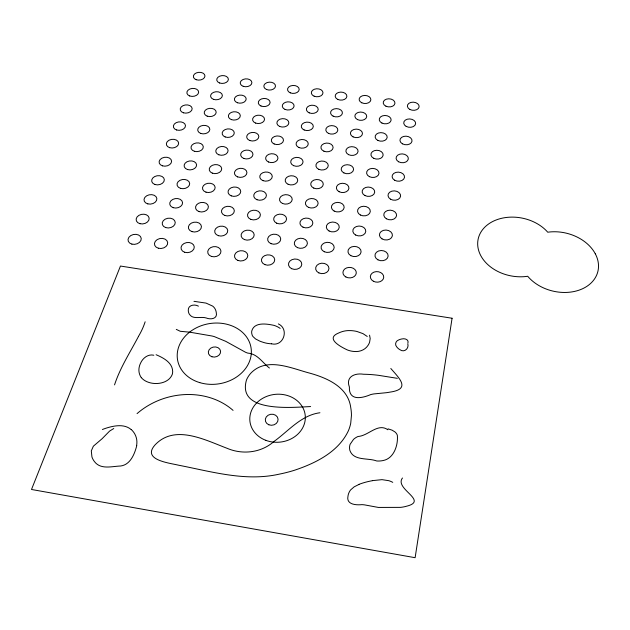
<?xml version="1.0" encoding="UTF-8"?>
<svg xmlns="http://www.w3.org/2000/svg" width="630" height="630" viewBox="0 0 630 630"><rect width="100%" height="100%" fill="white"/><g stroke="black" fill="none" stroke-linecap="round" stroke-linejoin="round"><path stroke-width="0.94" d="M407.83 343.799C409.193 348.666 404.074 352.973 399.877 349.65A10.789 8.867 6.4 0 1 396.711 346.854C394.482 344.508 395.798 340.838 398.743 339.924A11.214 9.253 6.4 0 1 402.042 338.932C404.688 338.208 409.012 339.491 407.98 342.98M136.773 445.56C134.67 453.899 130.441 464.704 120.708 465.995C111.967 466.271 100.674 469.933 94.437 461.562A22.538 18.798 -20.9 0 1 91.941 456.923L91.303 450.899L93.358 446.197L102.076 438.74L109.596 431.093L113.762 428.518M114.534 384.891C120.141 367.644 130.095 352.398 138.466 336.452M402.483 477.997C393.963 488.959 429.258 500.692 406.413 506.252A32.965 29.547 9.1 0 1 402.294 507.142A31.618 28.366 9.2 0 1 400.53 507.37L378.37 507.433L364.573 504.882A27.909 25.932 5.4 0 0 361.848 504.646C356.037 505.236 346.027 504.599 347.988 496.164A16.136 14.703 5 0 1 348.768 493.148L349.414 491.754A13.254 12.072 4.5 0 1 350.713 489.833L354.147 486.856L358.99 484.423M372.33 480.643L382 479.651L388.812 480.69A19.459 17.679 8.1 0 1 392.758 482.359M319.93 412.76C301.187 415.209 288.627 430.928 274.113 441.378C261.214 452.789 242.707 454.994 227.044 448.284C205.01 439.945 174.549 423.848 154.87 445.111C141.726 460.058 169.58 462.995 178.495 465.184C211.483 471.571 245.377 481.761 279.121 474.177A124.433 103.793 -6.5 0 0 294.045 470.397C315.291 463.365 338.349 452.104 348.358 430.833A47.99 41.517 -3.1 0 0 350.729 423.171L351.445 415.516A58.834 50.817 -4.2 0 0 350.768 407.767C348.138 386.505 325.938 377.394 307.763 372.613C289.776 367.605 265.97 357.076 250.677 373.354A29.051 24.586 -5.4 0 0 246.519 379.874C236.73 412.926 291.737 407.405 310.621 406.555M271.538 343.783C283.594 346.87 289.509 328.994 278.334 323.899M193.969 301.329L206.049 303.093L212.68 306.117A12.718 10.127 -8.6 0 1 215.287 309.291L215.799 310.527A16.766 13.348 -8.9 0 1 216.255 312.504C217.886 318.882 210.633 319.851 206.246 317.985C200.694 316.134 192.788 320.079 189.213 313.968A12.852 10.198 -8.6 0 1 188.283 310.606C187.661 305.062 194.583 303.873 198.418 306.148M153.83 355.233C148.074 353.816 142.727 358.147 140.545 363.187A23.775 19.373 -13.3 0 0 139.655 365.432L139.458 366.061A19.908 16.199 -13.5 0 0 141.293 377.661M397.349 378.331L378.488 375.315A121.149 109.171 4.5 0 0 363.51 374.244C354.761 372.85 345.484 376.756 349.382 387.009C348.736 401.097 361.73 398.404 370.724 394.577A36.012 31.303 5.7 0 1 373.944 393.915L386.221 392.718A51.006 42.265 4.2 0 0 389.631 392.175C410.973 389.245 399.829 378.858 390.813 368.487M388.033 428.841L392.136 430.188L395.002 431.959A8.623 7.552 6.9 0 1 397.333 435.267C398.286 444.796 394.089 458.412 383.197 460.514A19.853 17.467 5.7 0 1 378.236 461.026A19.136 16.845 5.7 0 1 376.638 460.955C367.928 457.632 353.784 461.136 349.91 450.529A13.986 12.356 4 0 1 349.555 447.072L349.626 446.387A12.482 11.033 3.8 0 1 350.13 444.276L353.517 439.386A16.939 14.986 4.3 0 1 358.037 436.48C368.566 435.834 377.795 422.604 387.859 429.762M156.098 354.721C163.28 357.777 172.352 362.486 172.675 371.353A16.805 13.695 -13.9 0 1 172.21 374.527C167.8 385.599 148.491 386.229 141.333 377.638M269.419 368.022C262.371 362.644 257.615 353.808 247.692 353.084A28.2 22.963 -5.2 0 1 245.566 352.28L225.745 341.334L214.255 336.585A37.453 30.791 -10.6 0 0 211.845 335.971L189.945 332.207A34.225 27.901 -11.6 0 0 187.645 331.986L180.267 331.286L176.29 329.38M280.177 328.38L278.499 327.316A21.389 17.553 -4.9 0 0 273.963 325.371C266.915 323.828 254.26 321.717 251.772 330.986A12.112 9.875 -4.9 0 0 251.724 333.341L252.142 335.026A9.222 7.513 -5.1 0 0 252.953 336.522L255.528 338.924L259.497 340.98A43.226 34.776 -3.3 0 0 261.285 341.688L263.694 342.484A26.988 21.877 -4 0 0 271.53 343.807M131.182 429.565C124.386 423.746 114.447 425.581 106.627 427.998A54.275 45.825 -22.2 0 0 102.399 429.51M367.235 336.459L362.967 333.624L356.919 331.467A28.381 23.609 1.8 0 0 350.918 330.616L348.264 330.6A20.475 16.955 1.8 0 0 342.24 331.608L341.555 331.837A23.775 19.719 1.9 0 0 338.743 332.971C324.67 338.507 341.066 346.988 347.303 349.918A19.798 16.254 2.3 0 0 354.225 351.485C359.454 352.036 365.053 349.965 367.975 345.437A18.002 14.813 2 0 0 369.613 342.098L370.18 338.57L369.558 335.16M131.245 429.518A24.279 20.207 -20.6 0 1 136.608 445.552M358.958 484.352A71.985 67.205 12 0 1 372.346 480.706M145.144 321.788A90.208 68.615 -16 0 1 138.435 336.436M137.049 413.619A68.914 59.22 -16.6 0 1 233.068 410.382M452.08 318.237L415.123 557.7L31.5 489.478L120.456 266.041L452.08 318.237M409.799 109.407A5.891 4.071 4.3 0 0 419.115 106.903A5.891 4.071 4.3 0 0 410.878 102.422A5.891 4.071 4.3 0 0 409.799 109.407M385.914 106.179A5.875 4.056 3.3 0 0 394.955 103.226A5.875 4.056 3.3 0 0 386.403 99.162A5.875 4.056 3.3 0 0 385.914 106.179M361.777 102.785A5.867 4.04 2.2 0 0 370.865 99.847A5.867 4.04 2.2 0 0 362.4 95.799A5.867 4.04 2.2 0 0 361.777 102.785M337.735 99.406A5.851 4.024 1.2 0 0 346.87 96.484A5.851 4.024 1.2 0 0 338.499 92.46A5.851 4.024 1.2 0 0 337.735 99.406M314.142 96.193A5.843 4.008 0.2 0 0 322.993 92.846A5.843 4.008 0.2 0 0 314.315 89.255A5.843 4.008 0.2 0 0 314.142 96.193M290.288 92.846A5.835 3.993 -0.7 0 0 299.195 89.507A5.835 3.993 -0.7 0 0 290.595 85.932A5.835 3.993 -0.7 0 0 290.288 92.846M266.529 89.499A5.827 3.969 -1.7 0 0 275.491 86.192A5.827 3.969 -1.7 0 0 266.97 82.624A5.827 3.969 -1.7 0 0 266.529 89.499M243.227 86.318A5.827 3.945 -2.6 0 0 251.89 82.601A5.827 3.945 -2.6 0 0 243.078 79.475A5.827 3.945 -2.6 0 0 243.227 86.318M219.657 83.002A5.827 3.922 -3.4 0 0 228.383 79.301A5.827 3.922 -3.4 0 0 219.642 76.198A5.827 3.922 -3.4 0 0 219.657 83.002M196.182 79.703A5.827 3.906 -4.3 0 0 204.963 76.017A5.827 3.906 -4.3 0 0 196.292 72.93A5.827 3.906 -4.3 0 0 196.182 79.703M406.161 126.378A5.969 4.182 4.2 0 0 415.611 123.803A5.969 4.182 4.2 0 0 407.279 119.204A5.969 4.182 4.2 0 0 406.161 126.378M381.953 123.07A5.953 4.174 3.2 0 0 391.128 120.039A5.953 4.174 3.2 0 0 382.473 115.865A5.953 4.174 3.2 0 0 381.953 123.07M357.493 119.598A5.946 4.158 2.1 0 0 366.715 116.581A5.946 4.158 2.1 0 0 358.155 112.431A5.946 4.158 2.1 0 0 357.493 119.598M333.128 116.14A5.93 4.134 1 0 0 342.405 113.132A5.93 4.134 1 0 0 333.932 109.006A5.93 4.134 1 0 0 333.128 116.14M309.228 112.857A5.922 4.119 0 0 0 318.213 109.407A5.922 4.119 0 0 0 309.432 105.722A5.922 4.119 0 0 0 309.228 112.857M285.059 109.423A5.914 4.095 -1 0 0 294.1 105.997A5.914 4.095 -1 0 0 285.398 102.328A5.914 4.095 -1 0 0 285.059 109.423M260.993 106.005A5.914 4.079 -2 0 0 270.089 102.596A5.914 4.079 -2 0 0 261.466 98.941A5.914 4.079 -2 0 0 260.993 106.005M237.384 102.745A5.906 4.056 -3 0 0 246.18 98.918A5.906 4.056 -3 0 0 237.266 95.721A5.906 4.056 -3 0 0 237.384 102.745M213.507 99.351A5.906 4.032 -3.9 0 0 222.366 95.547A5.906 4.032 -3.9 0 0 213.523 92.358A5.906 4.032 -3.9 0 0 213.507 99.351M189.724 95.973A5.906 4.008 -4.7 0 0 198.647 92.185A5.906 4.008 -4.7 0 0 189.874 89.019A5.906 4.008 -4.7 0 0 189.724 95.973M402.412 143.821A6.056 4.3 4.2 0 0 412.004 141.175A6.056 4.3 4.2 0 0 403.57 136.45A6.056 4.3 4.2 0 0 402.412 143.821M377.882 140.435A6.04 4.284 3 0 0 387.19 137.316A6.04 4.284 3 0 0 378.433 133.032A6.04 4.284 3 0 0 377.882 140.435M353.091 136.883A6.024 4.268 1.9 0 0 362.455 133.773A6.024 4.268 1.9 0 0 353.784 129.512A6.024 4.268 1.9 0 0 353.091 136.883M328.403 133.339A6.016 4.253 0.8 0 0 337.814 130.245A6.016 4.253 0.8 0 0 329.238 126A6.016 4.253 0.8 0 0 328.403 133.339M304.172 129.977A6.009 4.229 -0.3 0 0 313.299 126.433A6.009 4.229 -0.3 0 0 304.408 122.645A6.009 4.229 -0.3 0 0 304.172 129.977M279.689 126.457A6.001 4.213 -1.4 0 0 288.863 122.937A6.001 4.213 -1.4 0 0 280.059 119.164A6.001 4.213 -1.4 0 0 279.689 126.457M255.67 123.102A5.993 4.189 -2.4 0 0 264.537 119.157A5.993 4.189 -2.4 0 0 255.441 115.857A5.993 4.189 -2.4 0 0 255.67 123.102M231.375 119.621A5.993 4.166 -3.4 0 0 240.314 115.684A5.993 4.166 -3.4 0 0 231.289 112.408A5.993 4.166 -3.4 0 0 231.375 119.621M207.183 116.148A5.993 4.134 -4.3 0 0 216.184 112.235A5.993 4.134 -4.3 0 0 207.239 108.966A5.993 4.134 -4.3 0 0 207.183 116.148M183.464 112.809A5.993 4.111 -5.2 0 0 192.15 108.502A5.993 4.111 -5.2 0 0 182.913 105.714A5.993 4.111 -5.2 0 0 183.464 112.809M398.57 161.76A6.143 4.426 4.1 0 0 408.303 159.036A6.143 4.426 4.1 0 0 399.759 154.177A6.143 4.426 4.1 0 0 398.57 161.76M373.692 158.295A6.127 4.41 2.9 0 0 383.15 155.074A6.127 4.41 2.9 0 0 374.275 150.68A6.127 4.41 2.9 0 0 373.692 158.295M348.563 154.649A6.111 4.394 1.7 0 0 358.068 151.444A6.111 4.394 1.7 0 0 349.296 147.073A6.111 4.394 1.7 0 0 348.563 154.649M323.907 151.192A6.095 4.371 0.5 0 0 333.113 147.522A6.095 4.371 0.5 0 0 324.025 143.616A6.095 4.371 0.5 0 0 323.907 151.192M298.982 147.57A6.087 4.347 -0.6 0 0 308.251 143.923A6.087 4.347 -0.6 0 0 299.25 140.041A6.087 4.347 -0.6 0 0 298.982 147.57M274.16 143.971A6.087 4.323 -1.7 0 0 283.484 140.34A6.087 4.323 -1.7 0 0 274.578 136.474A6.087 4.323 -1.7 0 0 274.16 143.971M249.819 140.537A6.079 4.3 -2.8 0 0 258.836 136.474A6.079 4.3 -2.8 0 0 249.622 133.088A6.079 4.3 -2.8 0 0 249.819 140.537M225.201 136.962A6.079 4.276 -3.8 0 0 234.281 132.922A6.079 4.276 -3.8 0 0 225.154 129.552A6.079 4.276 -3.8 0 0 225.201 136.962M200.686 133.41A6.079 4.253 -4.8 0 0 209.837 129.386A6.079 4.253 -4.8 0 0 200.781 126.031A6.079 4.253 -4.8 0 0 200.686 133.41M176.652 129.993A6.079 4.221 -5.8 0 0 185.48 125.559A6.079 4.221 -5.8 0 0 176.132 122.7A6.079 4.221 -5.8 0 0 176.652 129.993M394.608 180.212A6.229 4.552 4.1 0 0 404.491 177.4A6.229 4.552 4.1 0 0 395.837 172.415A6.229 4.552 4.1 0 0 394.608 180.212M369.385 176.66A6.213 4.536 2.8 0 0 378.992 173.345A6.213 4.536 2.8 0 0 370.007 168.824A6.213 4.536 2.8 0 0 369.385 176.66M343.909 172.919A6.198 4.512 1.5 0 0 353.564 169.627A6.198 4.512 1.5 0 0 344.673 165.131A6.198 4.512 1.5 0 0 343.909 172.919M318.906 169.376A6.19 4.497 0.3 0 0 328.261 165.603A6.19 4.497 0.3 0 0 319.064 161.595A6.19 4.497 0.3 0 0 318.906 169.376M293.643 165.674A6.182 4.473 -0.9 0 0 303.054 161.918A6.182 4.473 -0.9 0 0 293.942 157.925A6.182 4.473 -0.9 0 0 293.643 165.674M268.482 161.981A6.174 4.449 -2.1 0 0 277.956 158.248A6.174 4.449 -2.1 0 0 268.931 154.271A6.174 4.449 -2.1 0 0 268.482 161.981M243.802 158.461A6.166 4.426 -3.2 0 0 252.969 154.271A6.166 4.426 -3.2 0 0 243.645 150.798A6.166 4.426 -3.2 0 0 243.802 158.461M218.854 154.799A6.166 4.394 -4.3 0 0 228.084 150.641A6.166 4.394 -4.3 0 0 218.838 147.176A6.166 4.394 -4.3 0 0 218.854 154.799M194.394 151.287A6.166 4.363 -5.4 0 0 203.293 146.703A6.166 4.363 -5.4 0 0 193.764 143.75A6.166 4.363 -5.4 0 0 194.394 151.287M169.651 147.664A6.174 4.339 -6.3 0 0 178.629 143.097A6.174 4.339 -6.3 0 0 169.163 140.159A6.174 4.339 -6.3 0 0 169.651 147.664M390.537 199.198A6.316 4.686 4 0 0 400.57 196.3A6.316 4.686 4 0 0 391.805 191.173A6.316 4.686 4 0 0 390.537 199.198M364.959 195.56A6.3 4.67 2.6 0 0 374.708 192.142A6.3 4.67 2.6 0 0 365.605 187.496A6.3 4.67 2.6 0 0 364.959 195.56M339.121 191.725A6.284 4.646 1.3 0 0 348.925 188.331A6.284 4.646 1.3 0 0 339.924 183.708A6.284 4.646 1.3 0 0 339.121 191.725M313.772 188.094A6.276 4.623 0 0 0 323.277 184.204A6.276 4.623 0 0 0 313.953 180.085A6.276 4.623 0 0 0 313.772 188.094M288.146 184.291A6.268 4.599 -1.3 0 0 297.714 180.424A6.268 4.599 -1.3 0 0 288.485 176.321A6.268 4.599 -1.3 0 0 288.146 184.291M263.025 180.668A6.261 4.575 -2.6 0 0 272.27 176.337A6.261 4.575 -2.6 0 0 262.741 172.746A6.261 4.575 -2.6 0 0 263.025 180.668M237.62 176.896A6.261 4.544 -3.8 0 0 246.936 172.588A6.261 4.544 -3.8 0 0 237.494 169.021A6.261 4.544 -3.8 0 0 237.62 176.896M212.326 173.148A6.261 4.52 -4.9 0 0 221.713 168.864A6.261 4.52 -4.9 0 0 212.349 165.312A6.261 4.52 -4.9 0 0 212.326 173.148M187.527 169.549A6.261 4.489 -6 0 0 196.584 164.824A6.261 4.489 -6 0 0 186.929 161.8A6.261 4.489 -6 0 0 187.527 169.549M162.446 165.832A6.268 4.457 -7 0 0 171.581 161.13A6.268 4.457 -7 0 0 161.997 158.114A6.268 4.457 -7 0 0 162.446 165.832M386.34 218.752A6.41 4.827 3.9 0 0 396.538 215.759A6.41 4.827 3.9 0 0 387.655 210.483A6.41 4.827 3.9 0 0 386.34 218.752M360.391 215.011A6.394 4.804 2.4 0 0 370.306 211.491A6.394 4.804 2.4 0 0 361.084 206.711A6.394 4.804 2.4 0 0 360.391 215.011M334.191 211.082A6.379 4.78 1 0 0 344.153 207.577A6.379 4.78 1 0 0 335.034 202.828A6.379 4.78 1 0 0 334.191 211.082M308.48 207.349A6.371 4.756 -0.4 0 0 318.134 203.34A6.371 4.756 -0.4 0 0 308.7 199.112A6.371 4.756 -0.4 0 0 308.48 207.349M282.492 203.459A6.363 4.733 -1.8 0 0 292.218 199.466A6.363 4.733 -1.8 0 0 282.87 195.253A6.363 4.733 -1.8 0 0 282.492 203.459M257.016 199.741A6.355 4.709 -3.1 0 0 266.419 195.276A6.355 4.709 -3.1 0 0 256.764 191.591A6.355 4.709 -3.1 0 0 257.016 199.741M231.257 195.875A6.355 4.678 -4.3 0 0 240.731 191.433A6.355 4.678 -4.3 0 0 231.163 187.764A6.355 4.678 -4.3 0 0 231.257 195.875M206.002 192.166A6.355 4.646 -5.5 0 0 215.137 187.275A6.355 4.646 -5.5 0 0 205.286 184.157A6.355 4.646 -5.5 0 0 206.002 192.166M180.463 188.338A6.363 4.615 -6.6 0 0 189.677 183.472A6.363 4.615 -6.6 0 0 179.897 180.361A6.363 4.615 -6.6 0 0 180.463 188.338M155.035 184.527A6.363 4.583 -7.7 0 0 164.328 179.684A6.363 4.583 -7.7 0 0 154.618 176.589A6.363 4.583 -7.7 0 0 155.035 184.527M382.024 238.88A6.505 4.969 3.8 0 0 392.38 235.793A6.505 4.969 3.8 0 0 383.386 230.367A6.505 4.969 3.8 0 0 382.024 238.88M355.698 235.045A6.489 4.946 2.2 0 0 365.77 231.407A6.489 4.946 2.2 0 0 356.423 226.501A6.489 4.946 2.2 0 0 355.698 235.045M329.112 231.013A6.473 4.93 0.7 0 0 339.239 227.398A6.473 4.93 0.7 0 0 330.002 222.508A6.473 4.93 0.7 0 0 329.112 231.013M303.03 227.186A6.465 4.898 -0.8 0 0 312.85 223.052A6.465 4.898 -0.8 0 0 303.282 218.697A6.465 4.898 -0.8 0 0 303.03 227.186M276.672 223.185A6.457 4.875 -2.2 0 0 286.555 219.075A6.457 4.875 -2.2 0 0 277.09 214.743A6.457 4.875 -2.2 0 0 276.672 223.185M250.827 219.374A6.457 4.843 -3.6 0 0 260.395 214.775A6.457 4.843 -3.6 0 0 250.614 210.987A6.457 4.843 -3.6 0 0 250.827 219.374M224.705 215.413A6.457 4.812 -4.9 0 0 234.336 210.83A6.457 4.812 -4.9 0 0 224.65 207.065A6.457 4.812 -4.9 0 0 224.705 215.413M199.096 211.609A6.457 4.78 -6.2 0 0 208.388 206.569A6.457 4.78 -6.2 0 0 198.403 203.356A6.457 4.78 -6.2 0 0 199.096 211.609M173.195 207.68A6.457 4.749 -7.3 0 0 182.566 202.663A6.457 4.749 -7.3 0 0 172.659 199.474A6.457 4.749 -7.3 0 0 173.195 207.68M147.822 203.884A6.465 4.709 -8.4 0 0 156.831 198.442A6.465 4.709 -8.4 0 0 146.648 195.812A6.465 4.709 -8.4 0 0 147.822 203.884M377.961 259.843A6.599 5.119 3.7 0 0 388.135 256.071A6.599 5.119 3.7 0 0 378.559 250.992A6.599 5.119 3.7 0 0 377.961 259.843M350.855 255.685A6.583 5.103 2 0 0 361.092 251.937A6.583 5.103 2 0 0 351.627 246.881A6.583 5.103 2 0 0 350.855 255.685M324.277 251.74A6.576 5.072 0.3 0 0 334.191 247.456A6.576 5.072 0.3 0 0 324.403 242.952A6.576 5.072 0.3 0 0 324.277 251.74M297.415 247.621A6.56 5.048 -1.3 0 0 307.401 243.353A6.56 5.048 -1.3 0 0 297.707 238.872A6.56 5.048 -1.3 0 0 297.415 247.621M271.081 243.684A6.56 5.016 -2.8 0 0 280.728 238.912A6.56 5.016 -2.8 0 0 270.735 234.998A6.56 5.016 -2.8 0 0 271.081 243.684M244.456 239.597A6.552 4.985 -4.2 0 0 254.189 234.856A6.552 4.985 -4.2 0 0 244.275 230.958A6.552 4.985 -4.2 0 0 244.456 239.597M218.366 235.683A6.552 4.953 -5.6 0 0 227.737 230.462A6.552 4.953 -5.6 0 0 217.539 227.139A6.552 4.953 -5.6 0 0 218.366 235.683M191.977 231.627A6.56 4.914 -6.9 0 0 201.435 226.438A6.56 4.914 -6.9 0 0 191.315 223.13A6.56 4.914 -6.9 0 0 191.977 231.627M165.706 227.595A6.568 4.883 -8.1 0 0 175.25 222.429A6.568 4.883 -8.1 0 0 165.21 219.145A6.568 4.883 -8.1 0 0 165.706 227.595M139.97 223.705A6.576 4.843 -9.2 0 0 149.145 218.098A6.576 4.843 -9.2 0 0 138.828 215.397A6.576 4.843 -9.2 0 0 139.97 223.705M373.377 281.232A6.702 5.284 3.5 0 0 383.725 277.342A6.702 5.284 3.5 0 0 374.007 272.113A6.702 5.284 3.5 0 0 373.377 281.232M345.87 276.964A6.686 5.26 1.7 0 0 356.281 273.089A6.686 5.26 1.7 0 0 346.681 267.884A6.686 5.26 1.7 0 0 345.87 276.964M318.89 272.916A6.67 5.229 -0.1 0 0 328.978 268.49A6.67 5.229 -0.1 0 0 319.048 263.852A6.67 5.229 -0.1 0 0 318.89 272.916M291.627 268.679A6.662 5.205 -1.8 0 0 301.786 264.277A6.662 5.205 -1.8 0 0 291.966 259.662A6.662 5.205 -1.8 0 0 291.627 268.679M264.907 264.639A6.662 5.174 -3.4 0 0 274.727 259.718A6.662 5.174 -3.4 0 0 264.592 255.685A6.662 5.174 -3.4 0 0 264.907 264.639M237.888 260.442A6.662 5.134 -5 0 0 247.787 255.544A6.662 5.134 -5 0 0 237.746 251.535A6.662 5.134 -5 0 0 237.888 260.442M211.412 256.418A6.662 5.103 -6.4 0 0 220.957 251.031A6.662 5.103 -6.4 0 0 210.625 247.621A6.662 5.103 -6.4 0 0 211.412 256.418M184.645 252.26A6.662 5.064 -7.8 0 0 194.276 246.905A6.662 5.064 -7.8 0 0 184.015 243.503A6.662 5.064 -7.8 0 0 184.645 252.26M158.413 248.244A6.67 5.024 -9 0 0 167.674 242.432A6.67 5.024 -9 0 0 157.138 239.636A6.67 5.024 -9 0 0 158.413 248.244M131.883 244.125A6.686 4.985 -10.2 0 0 141.23 238.345A6.686 4.985 -10.2 0 0 130.772 235.565A6.686 4.985 -10.2 0 0 131.883 244.125M211.956 356.769A6.174 5.056 -9.1 0 0 220.571 351.154A6.174 5.056 -9.1 0 0 210.837 348.083A6.174 5.056 -9.1 0 0 211.956 356.769M199.765 382.623A37.233 30.484 -9.1 0 0 251.079 348.059A37.233 30.484 -9.1 0 0 191.985 330.396A37.233 30.484 -9.1 0 0 199.765 382.623M268.852 424.785A6.41 5.536 -6.5 0 0 278.074 419.186A6.41 5.536 -6.5 0 0 268.128 415.225A6.41 5.536 -6.5 0 0 268.852 424.785M265.758 440.307A27.814 24.011 -5.8 0 0 305.235 415.485A27.814 24.011 -5.8 0 0 261.686 398.924A27.814 24.011 -5.8 0 0 265.758 440.307M595.287 253.772A39.493 29.728 13.7 0 0 547.746 232.21A39.013 29.429 11.2 0 0 497.275 219.563A39.013 29.429 11.2 0 0 480.824 255.733A39.013 29.429 11.2 0 0 527.704 276.271A39.493 29.728 13.7 0 0 578.679 290.28A39.493 29.728 13.7 0 0 595.287 253.772"/></g></svg>
